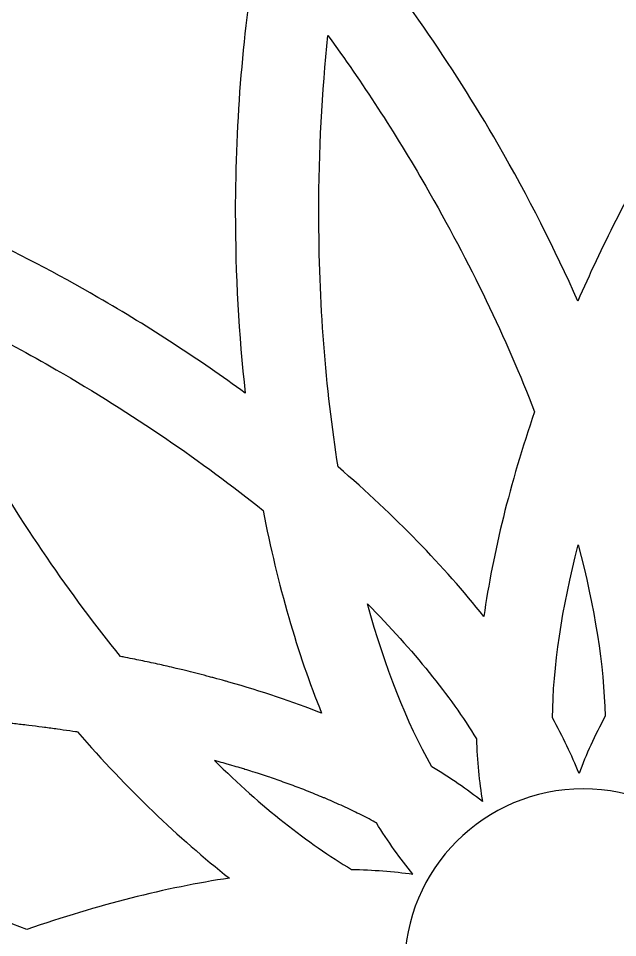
# Model space of a CAD drawing. Header units: centimetres. Extents: x 14.5 to 20.6, y -2.7 to 9.
# Drawn here: x 16.94 to 17.605, y 3.096 to 4.116 of the extents above; entities that cross this region are included whole.
import ezdxf

# ---------------------------------------------------------------- set-up
doc = ezdxf.new("R2010")
doc.units = ezdxf.units.CM
doc.header["$MEASUREMENT"] = 0
doc.layers.add('layer 1', color=7, linetype='Continuous')

msp = doc.modelspace()

# ---------------------------------------------------------------- linework, layer by layer
at = {"layer": 'layer 1', "color": 250, "lineweight": 30}
for points, knots in [([(14.53548, -2.70131), (14.53548, -2.70131), (14.53548, 9.00077), (14.53548, 9.00077), (14.53548, 9.00077), (14.53548, 9.00077), (20.59893, 9.00077), (20.59893, 9.00077), (20.59893, 9.00077), (20.59893, 9.00077), (20.59893, -2.70131), (20.59893, -2.70131), (20.59893, -2.70131), (20.59893, -2.70131), (14.53548, -2.70131), (14.53548, -2.70131)], [0, 0, 0, 0, 0.2, 0.2, 0.2, 0.2, 0.4, 0.4, 0.4, 0.4, 0.6, 0.6, 0.6, 0.6, 1, 1, 1, 1]), ([(17.30191, 4.22273), (17.36224, 4.15041), (17.42023, 4.06762), (17.47284, 3.97649), (17.47284, 3.97649), (17.50635, 3.91846), (17.53581, 3.86023), (17.5612, 3.80276), (17.5612, 3.80276), (17.58714, 3.86202), (17.61744, 3.92212), (17.65202, 3.982), (17.65202, 3.982), (17.70404, 4.07211), (17.76131, 4.15405), (17.8209, 4.22579), (17.8209, 4.22579), (17.77431, 4.47498), (17.67574, 4.64688), (17.56169, 4.64688), (17.56169, 4.64688), (17.44718, 4.64688), (17.34827, 4.47357), (17.30191, 4.22273)], [0, 0, 0, 0, 0.1428571, 0.1428571, 0.1428571, 0.1428571, 0.2857143, 0.2857143, 0.2857143, 0.2857143, 0.4285714, 0.4285714, 0.4285714, 0.4285714, 0.5714286, 0.5714286, 0.5714286, 0.5714286, 0.7142857, 0.7142857, 0.7142857, 0.7142857, 1, 1, 1, 1]), ([(16.75759, 3.93471), (16.84599, 3.90224), (16.93761, 3.85954), (17.02874, 3.80692), (17.02874, 3.80692), (17.08677, 3.77342), (17.14141, 3.73772), (17.19214, 3.70065), (17.19214, 3.70065), (17.18496, 3.76493), (17.18115, 3.83213), (17.18115, 3.90129), (17.18115, 3.90129), (17.18115, 4.00533), (17.18978, 4.10493), (17.20552, 4.19685), (17.20552, 4.19685), (17.04057, 4.38937), (16.86926, 4.48895), (16.77049, 4.43193), (16.77049, 4.43193), (16.67132, 4.37467), (16.67231, 4.17512), (16.75759, 3.93471)], [0, 0, 0, 0, 0.1428571, 0.1428571, 0.1428571, 0.1428571, 0.2857143, 0.2857143, 0.2857143, 0.2857143, 0.4285714, 0.4285714, 0.4285714, 0.4285714, 0.5714286, 0.5714286, 0.5714286, 0.5714286, 0.7142857, 0.7142857, 0.7142857, 0.7142857, 1, 1, 1, 1]), ([(17.29523, 3.61884), (17.35826, 3.56441), (17.4127, 3.50832), (17.457, 3.45277), (17.457, 3.45277), (17.46706, 3.52365), (17.4859, 3.60033), (17.51326, 3.68003), (17.51326, 3.68003), (17.48191, 3.76081), (17.4415, 3.84539), (17.39257, 3.93014), (17.39257, 3.93014), (17.35807, 3.9899), (17.32152, 4.04594), (17.28394, 4.09747), (17.28394, 4.09747), (17.27737, 4.03496), (17.27384, 3.96919), (17.27384, 3.90129), (17.27384, 3.90129), (17.27384, 3.80132), (17.28144, 3.70595), (17.29523, 3.61884)], [0, 0, 0, 0, 0.1428571, 0.1428571, 0.1428571, 0.1428571, 0.2857143, 0.2857143, 0.2857143, 0.2857143, 0.4285714, 0.4285714, 0.4285714, 0.4285714, 0.5714286, 0.5714286, 0.5714286, 0.5714286, 0.7142857, 0.7142857, 0.7142857, 0.7142857, 1, 1, 1, 1]), ([(17.05377, 3.40838), (17.05564, 3.40802), (17.05749, 3.40765), (17.05935, 3.40729), (17.05935, 3.40729), (17.06283, 3.40661), (17.0663, 3.40592), (17.06976, 3.40522), (17.06976, 3.40522), (17.07267, 3.40463), (17.07557, 3.40403), (17.07846, 3.40343), (17.07846, 3.40343), (17.08162, 3.40277), (17.08478, 3.4021), (17.08792, 3.40142), (17.08792, 3.40142), (17.09105, 3.40075), (17.09417, 3.40006), (17.09728, 3.39937), (17.09728, 3.39937), (17.1, 3.39877), (17.1027, 3.39816), (17.1054, 3.39754), (17.1054, 3.39754), (17.10878, 3.39677), (17.11214, 3.39598), (17.1155, 3.39519), (17.1155, 3.39519), (17.11803, 3.39459), (17.12055, 3.39399), (17.12307, 3.39338), (17.12307, 3.39338), (17.12682, 3.39247), (17.13054, 3.39155), (17.13425, 3.39062), (17.13425, 3.39062), (17.13628, 3.39011), (17.1383, 3.38959), (17.14032, 3.38908), (17.14032, 3.38908), (17.14442, 3.38803), (17.14849, 3.38696), (17.15255, 3.38588), (17.15255, 3.38588), (17.1542, 3.38544), (17.15585, 3.385), (17.15749, 3.38455), (17.15749, 3.38455), (17.16173, 3.38341), (17.16593, 3.38224), (17.17012, 3.38107), (17.17012, 3.38107), (17.1714, 3.3807), (17.17268, 3.38034), (17.17396, 3.37998), (17.17396, 3.37998), (17.21023, 3.36965), (17.24465, 3.3581), (17.27689, 3.34544), (17.27689, 3.34544), (17.25016, 3.41186), (17.22813, 3.48769), (17.21198, 3.57038), (17.21198, 3.57038), (17.14444, 3.62467), (17.06715, 3.67772), (16.9824, 3.72665), (16.9824, 3.72665), (16.92264, 3.76115), (16.86297, 3.7914), (16.80465, 3.81724), (16.80465, 3.81724), (16.83022, 3.75982), (16.86005, 3.7011), (16.894, 3.6423), (16.894, 3.6423), (16.94399, 3.55572), (16.99827, 3.47694), (17.05377, 3.40838)], [0, 0, 0, 0, 0.047619, 0.047619, 0.047619, 0.047619, 0.0952381, 0.0952381, 0.0952381, 0.0952381, 0.1428571, 0.1428571, 0.1428571, 0.1428571, 0.1904762, 0.1904762, 0.1904762, 0.1904762, 0.2380952, 0.2380952, 0.2380952, 0.2380952, 0.2857143, 0.2857143, 0.2857143, 0.2857143, 0.3333333, 0.3333333, 0.3333333, 0.3333333, 0.3809524, 0.3809524, 0.3809524, 0.3809524, 0.4285714, 0.4285714, 0.4285714, 0.4285714, 0.4761905, 0.4761905, 0.4761905, 0.4761905, 0.5238095, 0.5238095, 0.5238095, 0.5238095, 0.5714286, 0.5714286, 0.5714286, 0.5714286, 0.6190476, 0.6190476, 0.6190476, 0.6190476, 0.6666667, 0.6666667, 0.6666667, 0.6666667, 0.7142857, 0.7142857, 0.7142857, 0.7142857, 0.7619048, 0.7619048, 0.7619048, 0.7619048, 0.8095238, 0.8095238, 0.8095238, 0.8095238, 0.8571429, 0.8571429, 0.8571429, 0.8571429, 0.9047619, 0.9047619, 0.9047619, 0.9047619, 1, 1, 1, 1]), ([(17.53314, 3.34025), (17.54467, 3.31937), (17.55453, 3.29878), (17.5626, 3.27863), (17.5626, 3.27863), (17.57038, 3.29937), (17.58008, 3.32059), (17.5916, 3.34216), (17.5916, 3.34216), (17.59021, 3.39818), (17.58009, 3.46255), (17.56171, 3.53226), (17.56171, 3.53226), (17.54345, 3.46158), (17.53376, 3.39653), (17.53314, 3.34025)], [0, 0, 0, 0, 0.2, 0.2, 0.2, 0.2, 0.4, 0.4, 0.4, 0.4, 0.6, 0.6, 0.6, 0.6, 1, 1, 1, 1]), ([(17.39907, 3.28608), (17.41951, 3.27376), (17.43835, 3.26085), (17.45542, 3.24743), (17.45542, 3.24743), (17.45178, 3.26927), (17.44957, 3.29251), (17.44877, 3.31694), (17.44877, 3.31694), (17.41955, 3.36477), (17.3786, 3.41545), (17.32782, 3.46664), (17.32782, 3.46664), (17.34734, 3.39631), (17.37147, 3.33513), (17.39907, 3.28608)], [0, 0, 0, 0, 0.2, 0.2, 0.2, 0.2, 0.4, 0.4, 0.4, 0.4, 0.6, 0.6, 0.6, 0.6, 1, 1, 1, 1]), ([(16.5298, 3.33493), (16.53225, 3.33519), (16.5347, 3.33545), (16.53716, 3.3357), (16.53716, 3.3357), (16.54083, 3.33608), (16.54452, 3.33644), (16.54822, 3.3368), (16.54822, 3.3368), (16.55051, 3.33702), (16.55281, 3.33724), (16.55511, 3.33745), (16.55511, 3.33745), (16.5586, 3.33777), (16.56209, 3.33808), (16.5656, 3.33838), (16.5656, 3.33838), (16.56829, 3.33862), (16.57099, 3.33884), (16.5737, 3.33907), (16.5737, 3.33907), (16.57684, 3.33932), (16.57999, 3.33957), (16.58315, 3.33982), (16.58315, 3.33982), (16.58656, 3.34008), (16.58998, 3.34033), (16.59341, 3.34057), (16.59341, 3.34057), (16.59568, 3.34074), (16.59796, 3.34089), (16.60024, 3.34105), (16.60024, 3.34105), (16.60431, 3.34132), (16.60839, 3.34158), (16.61249, 3.34183), (16.61249, 3.34183), (16.61437, 3.34194), (16.61625, 3.34206), (16.61814, 3.34216), (16.61814, 3.34216), (16.62274, 3.34243), (16.62735, 3.34268), (16.63197, 3.34291), (16.63197, 3.34291), (16.63197, 3.34291), (16.63593, 3.34311), (16.63593, 3.34311), (16.63593, 3.34311), (16.64098, 3.34335), (16.64605, 3.34357), (16.65114, 3.34378), (16.65114, 3.34378), (16.65114, 3.34378), (16.65432, 3.3439), (16.65432, 3.3439), (16.65432, 3.3439), (16.65966, 3.34411), (16.66501, 3.34429), (16.67038, 3.34445), (16.67038, 3.34445), (16.67038, 3.34445), (16.6727, 3.34452), (16.6727, 3.34452), (16.6727, 3.34452), (16.67847, 3.34469), (16.68425, 3.34483), (16.69006, 3.34495), (16.69006, 3.34495), (16.69006, 3.34495), (16.69112, 3.34497), (16.69112, 3.34497), (16.69112, 3.34497), (16.69719, 3.34509), (16.70327, 3.34517), (16.70938, 3.34523), (16.70938, 3.34523), (16.70938, 3.34523), (16.71002, 3.34524), (16.71002, 3.34524), (16.71002, 3.34524), (16.7163, 3.3453), (16.7226, 3.34533), (16.72892, 3.34533), (16.72892, 3.34533), (16.73531, 3.34533), (16.74167, 3.3453), (16.74802, 3.34524), (16.74802, 3.34524), (16.74802, 3.34524), (16.74836, 3.34524), (16.74836, 3.34524), (16.74836, 3.34524), (16.75457, 3.34517), (16.76075, 3.34508), (16.76692, 3.34496), (16.76692, 3.34496), (16.76692, 3.34496), (16.7677, 3.34495), (16.7677, 3.34495), (16.7677, 3.34495), (16.77374, 3.34483), (16.77976, 3.34468), (16.78576, 3.34451), (16.78576, 3.34451), (16.78576, 3.34451), (16.78679, 3.34448), (16.78679, 3.34448), (16.78679, 3.34448), (16.79272, 3.3443), (16.79863, 3.3441), (16.80452, 3.34387), (16.80452, 3.34387), (16.80452, 3.34387), (16.80564, 3.34382), (16.80564, 3.34382), (16.80564, 3.34382), (16.81162, 3.34359), (16.81758, 3.34333), (16.82352, 3.34303), (16.82352, 3.34303), (16.82352, 3.34303), (16.8243, 3.343), (16.8243, 3.343), (16.8243, 3.343), (16.83017, 3.34271), (16.83603, 3.34239), (16.84186, 3.34205), (16.84186, 3.34205), (16.84186, 3.34205), (16.84318, 3.34197), (16.84318, 3.34197), (16.84318, 3.34197), (16.84883, 3.34163), (16.85446, 3.34127), (16.86007, 3.34089), (16.86007, 3.34089), (16.86007, 3.34089), (16.86172, 3.34077), (16.86172, 3.34077), (16.86172, 3.34077), (16.86714, 3.3404), (16.87255, 3.34), (16.87793, 3.33958), (16.87793, 3.33958), (16.87793, 3.33958), (16.88026, 3.33939), (16.88026, 3.33939), (16.88026, 3.33939), (16.88553, 3.33897), (16.89078, 3.33853), (16.896, 3.33807), (16.896, 3.33807), (16.896, 3.33807), (16.89828, 3.33787), (16.89828, 3.33787), (16.89828, 3.33787), (16.90353, 3.3374), (16.90877, 3.3369), (16.91398, 3.33639), (16.91398, 3.33639), (16.91398, 3.33639), (16.91662, 3.33612), (16.91662, 3.33612), (16.91662, 3.33612), (16.92175, 3.33561), (16.92686, 3.33508), (16.93195, 3.33452), (16.93195, 3.33452), (16.93195, 3.33452), (16.93436, 3.33426), (16.93436, 3.33426), (16.93436, 3.33426), (16.93934, 3.3337), (16.9443, 3.33314), (16.94924, 3.33255), (16.94924, 3.33255), (16.94924, 3.33255), (16.95208, 3.33221), (16.95208, 3.33221), (16.95208, 3.33221), (16.95697, 3.33161), (16.96183, 3.331), (16.96667, 3.33038), (16.96667, 3.33038), (16.96667, 3.33038), (16.96921, 3.33004), (16.96921, 3.33004), (16.96921, 3.33004), (16.97407, 3.32941), (16.97891, 3.32875), (16.98373, 3.32807), (16.98373, 3.32807), (16.98373, 3.32807), (16.98673, 3.32765), (16.98673, 3.32765), (16.98673, 3.32765), (16.99148, 3.32697), (16.99621, 3.32628), (17.00091, 3.32556), (17.00091, 3.32556), (17.00091, 3.32556), (17.00364, 3.32515), (17.00364, 3.32515), (17.00364, 3.32515), (17.00439, 3.32503), (17.00513, 3.32491), (17.00588, 3.3248), (17.00588, 3.3248), (17.06123, 3.26124), (17.11822, 3.20659), (17.17459, 3.16242), (17.17459, 3.16242), (17.10432, 3.15184), (17.02853, 3.13274), (16.94988, 3.10538), (16.94988, 3.10538), (16.86753, 3.137), (16.78113, 3.17809), (16.69455, 3.22808), (16.69455, 3.22808), (16.63574, 3.26204), (16.58055, 3.29797), (16.52969, 3.33492)], [0, 0, 0, 0, 0.0175439, 0.0175439, 0.0175439, 0.0175439, 0.0350877, 0.0350877, 0.0350877, 0.0350877, 0.0526316, 0.0526316, 0.0526316, 0.0526316, 0.0701754, 0.0701754, 0.0701754, 0.0701754, 0.0877193, 0.0877193, 0.0877193, 0.0877193, 0.1052632, 0.1052632, 0.1052632, 0.1052632, 0.122807, 0.122807, 0.122807, 0.122807, 0.1403509, 0.1403509, 0.1403509, 0.1403509, 0.1578947, 0.1578947, 0.1578947, 0.1578947, 0.1754386, 0.1754386, 0.1754386, 0.1754386, 0.1929825, 0.1929825, 0.1929825, 0.1929825, 0.2105263, 0.2105263, 0.2105263, 0.2105263, 0.2280702, 0.2280702, 0.2280702, 0.2280702, 0.245614, 0.245614, 0.245614, 0.245614, 0.2631579, 0.2631579, 0.2631579, 0.2631579, 0.2807018, 0.2807018, 0.2807018, 0.2807018, 0.2982456, 0.2982456, 0.2982456, 0.2982456, 0.3157895, 0.3157895, 0.3157895, 0.3157895, 0.3333333, 0.3333333, 0.3333333, 0.3333333, 0.3508772, 0.3508772, 0.3508772, 0.3508772, 0.3684211, 0.3684211, 0.3684211, 0.3684211, 0.3859649, 0.3859649, 0.3859649, 0.3859649, 0.4035088, 0.4035088, 0.4035088, 0.4035088, 0.4210526, 0.4210526, 0.4210526, 0.4210526, 0.4385965, 0.4385965, 0.4385965, 0.4385965, 0.4561404, 0.4561404, 0.4561404, 0.4561404, 0.4736842, 0.4736842, 0.4736842, 0.4736842, 0.4912281, 0.4912281, 0.4912281, 0.4912281, 0.5087719, 0.5087719, 0.5087719, 0.5087719, 0.5263158, 0.5263158, 0.5263158, 0.5263158, 0.5438596, 0.5438596, 0.5438596, 0.5438596, 0.5614035, 0.5614035, 0.5614035, 0.5614035, 0.5789474, 0.5789474, 0.5789474, 0.5789474, 0.5964912, 0.5964912, 0.5964912, 0.5964912, 0.6140351, 0.6140351, 0.6140351, 0.6140351, 0.6315789, 0.6315789, 0.6315789, 0.6315789, 0.6491228, 0.6491228, 0.6491228, 0.6491228, 0.6666667, 0.6666667, 0.6666667, 0.6666667, 0.6842105, 0.6842105, 0.6842105, 0.6842105, 0.7017544, 0.7017544, 0.7017544, 0.7017544, 0.7192982, 0.7192982, 0.7192982, 0.7192982, 0.7368421, 0.7368421, 0.7368421, 0.7368421, 0.754386, 0.754386, 0.754386, 0.754386, 0.7719298, 0.7719298, 0.7719298, 0.7719298, 0.7894737, 0.7894737, 0.7894737, 0.7894737, 0.8070175, 0.8070175, 0.8070175, 0.8070175, 0.8245614, 0.8245614, 0.8245614, 0.8245614, 0.8421053, 0.8421053, 0.8421053, 0.8421053, 0.8596491, 0.8596491, 0.8596491, 0.8596491, 0.877193, 0.877193, 0.877193, 0.877193, 0.8947368, 0.8947368, 0.8947368, 0.8947368, 0.9122807, 0.9122807, 0.9122807, 0.9122807, 0.9298246, 0.9298246, 0.9298246, 0.9298246, 0.9473684, 0.9473684, 0.9473684, 0.9473684, 0.9649123, 0.9649123, 0.9649123, 0.9649123, 1, 1, 1, 1]), ([(17.15806, 3.29287), (17.15806, 3.29287), (17.15818, 3.29284), (17.15818, 3.29284), (17.15818, 3.29284), (17.15987, 3.29238), (17.16156, 3.29191), (17.16324, 3.29145), (17.16324, 3.29145), (17.16624, 3.29061), (17.16923, 3.28977), (17.17221, 3.28892), (17.17221, 3.28892), (17.17395, 3.28842), (17.17569, 3.28792), (17.17742, 3.28742), (17.17742, 3.28742), (17.18054, 3.28651), (17.18363, 3.28559), (17.18671, 3.28467), (17.18671, 3.28467), (17.18844, 3.28415), (17.19015, 3.28363), (17.19186, 3.28311), (17.19186, 3.28311), (17.19472, 3.28223), (17.19755, 3.28135), (17.20038, 3.28046), (17.20038, 3.28046), (17.20213, 3.2799), (17.20389, 3.27935), (17.20563, 3.27879), (17.20563, 3.27879), (17.20861, 3.27783), (17.21157, 3.27686), (17.2145, 3.27589), (17.2145, 3.27589), (17.21611, 3.27536), (17.2177, 3.27482), (17.21929, 3.27429), (17.21929, 3.27429), (17.22213, 3.27333), (17.22494, 3.27237), (17.22774, 3.27139), (17.22774, 3.27139), (17.22924, 3.27087), (17.23073, 3.27035), (17.23222, 3.26982), (17.23222, 3.26982), (17.23519, 3.26877), (17.23814, 3.26771), (17.24106, 3.26665), (17.24106, 3.26665), (17.24252, 3.26612), (17.24397, 3.26558), (17.24541, 3.26505), (17.24541, 3.26505), (17.24831, 3.26397), (17.25119, 3.26289), (17.25404, 3.2618), (17.25404, 3.2618), (17.25536, 3.26129), (17.25669, 3.26078), (17.25801, 3.26026), (17.25801, 3.26026), (17.26105, 3.25908), (17.26407, 3.25789), (17.26705, 3.25669), (17.26705, 3.25669), (17.26814, 3.25625), (17.26922, 3.25581), (17.2703, 3.25537), (17.2703, 3.25537), (17.27329, 3.25415), (17.27625, 3.25292), (17.27919, 3.25168), (17.27919, 3.25168), (17.28024, 3.25124), (17.28129, 3.2508), (17.28233, 3.25035), (17.28233, 3.25035), (17.28534, 3.24906), (17.28832, 3.24777), (17.29127, 3.24646), (17.29127, 3.24646), (17.29127, 3.24646), (17.29387, 3.2453), (17.29387, 3.2453), (17.29387, 3.2453), (17.29696, 3.24392), (17.30001, 3.24253), (17.30302, 3.24113), (17.30302, 3.24113), (17.30302, 3.24113), (17.3055, 3.23996), (17.3055, 3.23996), (17.3055, 3.23996), (17.3085, 3.23856), (17.31146, 3.23714), (17.31438, 3.23571), (17.31438, 3.23571), (17.31438, 3.23571), (17.31649, 3.23467), (17.31649, 3.23467), (17.31649, 3.23467), (17.31946, 3.2332), (17.3224, 3.23173), (17.32529, 3.23024), (17.32529, 3.23024), (17.32529, 3.23024), (17.32735, 3.22918), (17.32735, 3.22918), (17.32735, 3.22918), (17.33031, 3.22764), (17.33324, 3.22609), (17.33613, 3.22453), (17.33613, 3.22453), (17.33613, 3.22453), (17.33755, 3.22376), (17.33755, 3.22376), (17.33755, 3.22376), (17.33755, 3.22376), (17.33767, 3.22369), (17.33767, 3.22369), (17.33767, 3.22369), (17.35059, 3.20293), (17.36413, 3.1839), (17.37821, 3.16679), (17.37821, 3.16679), (17.35672, 3.16988), (17.33396, 3.17163), (17.31011, 3.17209), (17.31011, 3.17209), (17.26167, 3.20078), (17.21016, 3.24169), (17.15806, 3.29287)], [0, 0, 0, 0, 0.0285714, 0.0285714, 0.0285714, 0.0285714, 0.0571429, 0.0571429, 0.0571429, 0.0571429, 0.0857143, 0.0857143, 0.0857143, 0.0857143, 0.1142857, 0.1142857, 0.1142857, 0.1142857, 0.1428571, 0.1428571, 0.1428571, 0.1428571, 0.1714286, 0.1714286, 0.1714286, 0.1714286, 0.2, 0.2, 0.2, 0.2, 0.2285714, 0.2285714, 0.2285714, 0.2285714, 0.2571429, 0.2571429, 0.2571429, 0.2571429, 0.2857143, 0.2857143, 0.2857143, 0.2857143, 0.3142857, 0.3142857, 0.3142857, 0.3142857, 0.3428571, 0.3428571, 0.3428571, 0.3428571, 0.3714286, 0.3714286, 0.3714286, 0.3714286, 0.4, 0.4, 0.4, 0.4, 0.4285714, 0.4285714, 0.4285714, 0.4285714, 0.4571429, 0.4571429, 0.4571429, 0.4571429, 0.4857143, 0.4857143, 0.4857143, 0.4857143, 0.5142857, 0.5142857, 0.5142857, 0.5142857, 0.5428571, 0.5428571, 0.5428571, 0.5428571, 0.5714286, 0.5714286, 0.5714286, 0.5714286, 0.6, 0.6, 0.6, 0.6, 0.6285714, 0.6285714, 0.6285714, 0.6285714, 0.6571429, 0.6571429, 0.6571429, 0.6571429, 0.6857143, 0.6857143, 0.6857143, 0.6857143, 0.7142857, 0.7142857, 0.7142857, 0.7142857, 0.7428571, 0.7428571, 0.7428571, 0.7428571, 0.7714286, 0.7714286, 0.7714286, 0.7714286, 0.8, 0.8, 0.8, 0.8, 0.8285714, 0.8285714, 0.8285714, 0.8285714, 0.8571429, 0.8571429, 0.8571429, 0.8571429, 0.8857143, 0.8857143, 0.8857143, 0.8857143, 0.9142857, 0.9142857, 0.9142857, 0.9142857, 0.9428571, 0.9428571, 0.9428571, 0.9428571, 1, 1, 1, 1]), ([(17.36882, 3.063), (17.36882, 3.17255), (17.45766, 3.26139), (17.56721, 3.26139), (17.56721, 3.26139), (17.67675, 3.26139), (17.76559, 3.17255), (17.76559, 3.063), (17.76559, 3.063), (17.76559, 2.95345), (17.67675, 2.86462), (17.56721, 2.86462), (17.56721, 2.86462), (17.45766, 2.86462), (17.36882, 2.95345), (17.36882, 3.063)], [0, 0, 0, 0, 0.2, 0.2, 0.2, 0.2, 0.4, 0.4, 0.4, 0.4, 0.6, 0.6, 0.6, 0.6, 1, 1, 1, 1])]:
    msp.add_open_spline(points, degree=3, knots=knots, dxfattribs=at)

doc.saveas('drawing.dxf')
